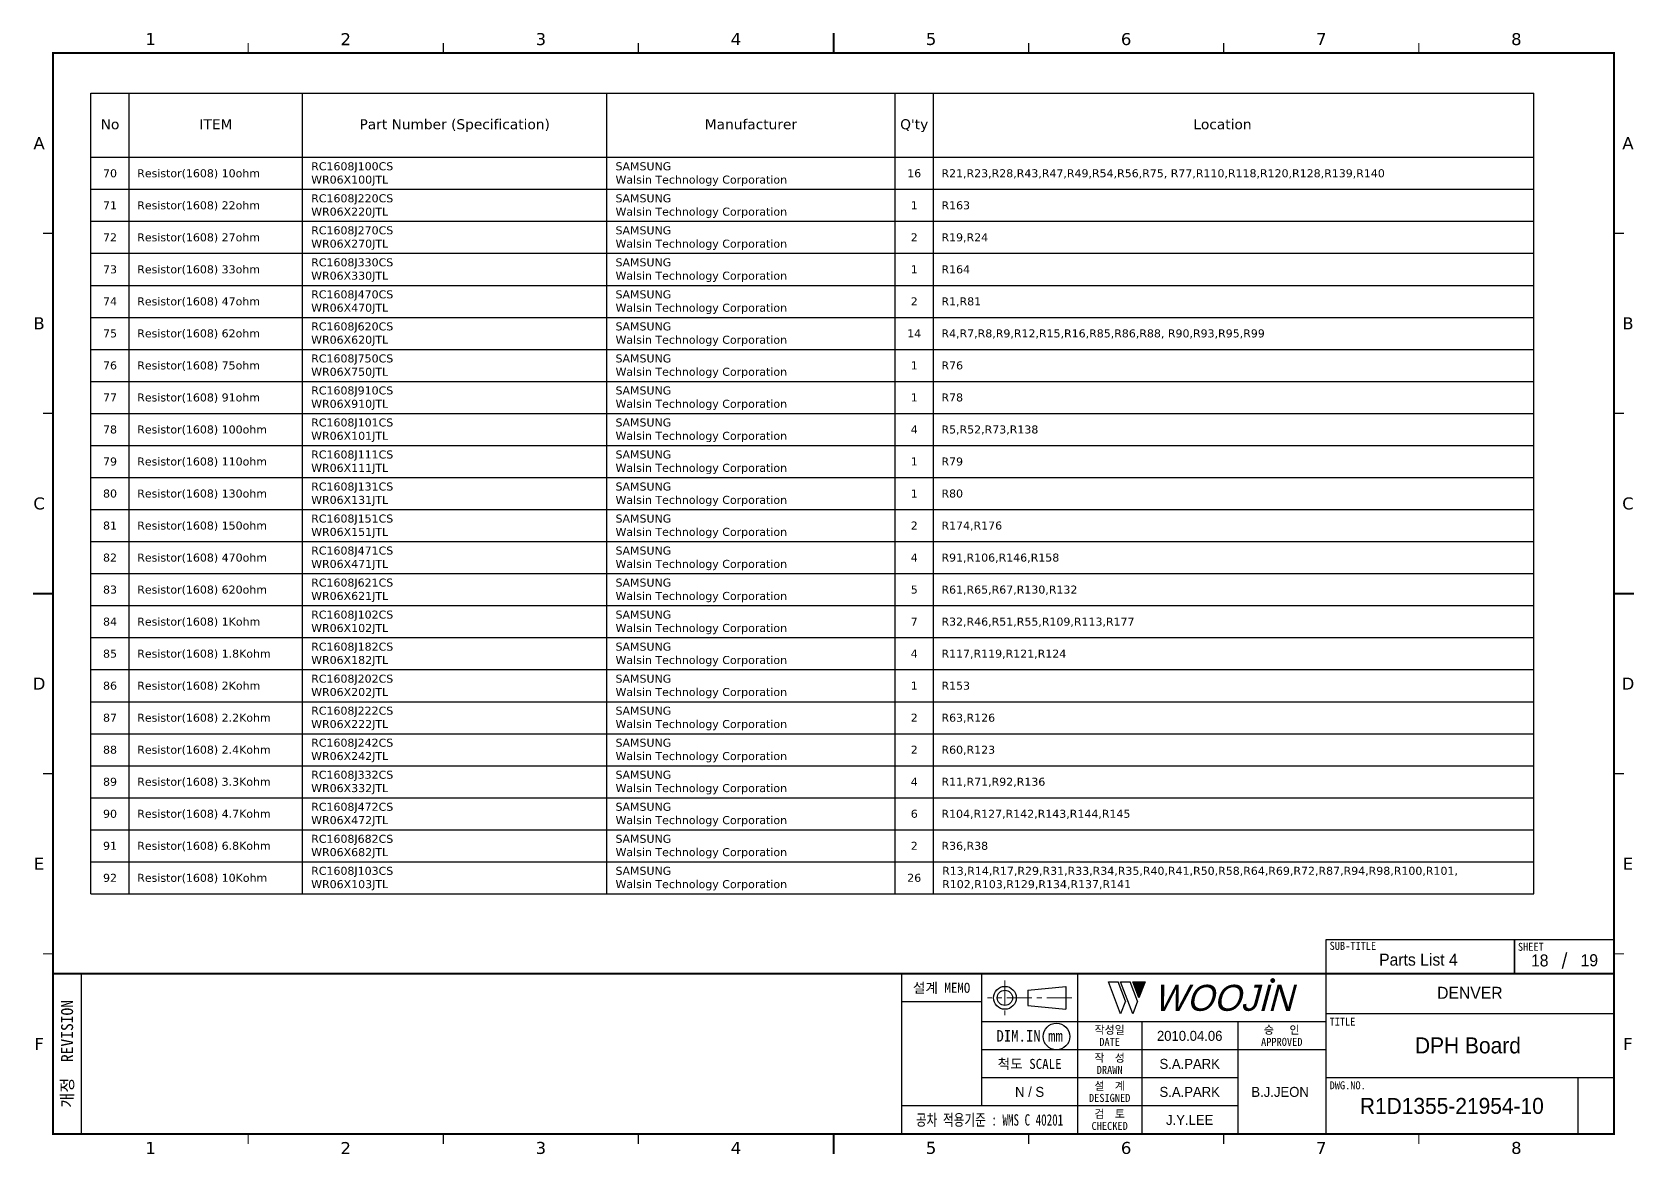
# Model space of a CAD drawing. Extents: x -695 to 953, y -753 to 181.
# Drawn here: x 24.3 to 424.8, y -753.5 to -473 of the extents above; entities that cross this region are included whole.
import ezdxf
from ezdxf.enums import TextEntityAlignment as Align

# ---------------------------------------------------------------- set-up
doc = ezdxf.new("R2010")
doc.units = 0
doc.header["$LTSCALE"] = 5
doc.header["$MEASUREMENT"] = 0
doc.linetypes.add('CENTER', pattern=[2, 1.25, -0.25, 0.25, -0.25])
doc.layers.get('0').update_dxf_attribs({"linetype": 'CONTINUOUS', "lineweight": 25})
doc.layers.add('2', color=2, linetype='CENTER', lineweight=13)
doc.layers.add('4', color=4, linetype='CONTINUOUS', lineweight=18)
for name, color, linetype in [('SHEET', 3, 'CONTINUOUS'), ('문자', 4, 'CONTINUOUS'), ('테두리', 3, 'CONTINUOUS')]:
    doc.layers.add(name, color=color, linetype=linetype)
doc.styles.add('MARK', font='ARLRDBD.TTF')
doc.styles.get("Standard").update_dxf_attribs({"font": 'verdana.ttf'})
doc.styles.add('굴림', font='')
doc.styles.add('굴림체', font='')
doc.styles.get('굴림').set_extended_font_data('Gulim')
doc.styles.get('굴림체').set_extended_font_data('GulimChe')

# ---------------------------------------------------------------- blocks, each defined once
blk = doc.blocks.new('B')
at = {"layer": '문자'}
blk.add_hatch(color=256, dxfattribs=at).paths.add_polyline_path([(13.79, 10), (15.31, 6), (16.84, 10)])
at = {"color": 4, "const_width": 0.6}
blk.add_lwpolyline([(48.46, 10.32, 1), (49.06, 10.32, 1)], format="xyb", close=True, dxfattribs=at)
at = {"layer": '문자'}
for p, q in [((10.73, 2), (7.68, 10)), ((7.68, 10), (10.09, 10)), ((11.94, 5.16), (10.09, 10)), ((10.73, 10), (13.15, 10)), ((13.79, 2), (10.73, 10)), ((14.99, 5.16), (13.15, 10)), ((13.79, 10), (16.84, 10)), ((15.31, 6), (13.79, 10)), ((16.84, 10), (15.31, 6)), ((11.94, 5.16), (10.73, 2)), ((14.99, 5.16), (13.79, 2))]:
    blk.add_line(p, q, dxfattribs=at)
at = {"layer": '문자', "style": 'MARK', "oblique": 15}
blk.add_text('WOOJIN', height=6.5, dxfattribs=at).set_placement((36.4, 6), align=Align.MIDDLE_CENTER)
blk = doc.blocks.new('C')
blk.add_line((15, 285), (15, 285))
at = {"layer": '2'}
for p, q in [((252.83, 53.35), (252.83, 44.65)), ((269.53, 49), (248.48, 49))]:
    blk.add_line(p, q, dxfattribs=at)
at = {"layer": 'SHEET'}
for p, q in [((393.14, 60.3), (392.07, 56.28)), ((22, 55), (22, 15)), ((227, 55), (227, 15)), ((247, 55), (247, 22)), ((271, 55), (271, 15)), ((271, 55), (271, 15)), ((333, 55), (333, 15)), ((247, 48), (227, 48)), ((405, 45), (333, 45)), ((333, 43), (247, 43)), ((287, 43), (287, 15)), ((311, 43), (311, 15)), ((333, 36), (247, 36)), ((311, 29), (247, 29)), ((405, 29), (333, 29)), ((396, 29), (396, 15)), ((311, 22), (227, 22))]:
    blk.add_line(p, q, dxfattribs=at)
at = {"layer": 'SHEET', "color": 4}
for p, q in [((258.53, 50.9), (268.03, 51.85)), ((258.53, 50.9), (258.53, 47.1)), ((268.03, 51.85), (268.03, 46.15)), ((258.53, 47.1), (268.03, 46.15))]:
    blk.add_line(p, q, dxfattribs=at)
at = {"layer": 'SHEET'}
for points in [[(333, 55), (380.19, 55), (380.19, 63.49), (333, 63.49)], [(380.19, 55), (405, 55), (405, 63.49), (380.19, 63.49)]]:
    blk.add_lwpolyline(points, close=True, dxfattribs=at)
at = {"layer": 'SHEET', "color": 4}
for radius in [2.85, 1.9]:
    blk.add_circle((252.83, 49), radius, dxfattribs=at)
at = {"layer": 'SHEET'}
blk.add_circle((265.7, 39.32), 3.32, dxfattribs=at)
at = {"layer": '테두리'}
blk.add_line((405, 285), (405, 15), dxfattribs=at)
for points, const_width in [([(210, 290), (210, 285)], 0.5), ([(15, 285), (15, 15), (405, 15), (405, 285), (15, 285)], 0.5), ([(63.75, 287.5), (63.75, 285)], 0.3), ([(112.5, 287.5), (112.5, 285)], 0.3), ([(161.25, 287.5), (161.25, 285)], 0.3), ([(258.75, 287.5), (258.75, 285)], 0.3), ([(307.5, 287.5), (307.5, 285)], 0.3), ([(356.25, 287.5), (356.25, 285)], 0.3), ([(12.5, 240), (15, 240)], 0.3), ([(407.5, 240), (405, 240)], 0.3), ([(12.5, 195), (15, 195)], 0.3), ([(407.5, 195), (405, 195)], 0.3), ([(10, 150), (15, 150)], 0.5), ([(410, 150), (405, 150)], 0.5), ([(12.5, 105), (15, 105)], 0.3), ([(407.5, 105), (405, 105)], 0.3), ([(12.5, 60), (15, 60)], 0.3), ([(407.5, 60), (405, 60)], 0.3), ([(15, 55), (405, 55)], 0.5), ([(63.75, 12.5), (63.75, 15)], 0.3), ([(112.5, 12.5), (112.5, 15)], 0.3), ([(161.25, 12.5), (161.25, 15)], 0.3), ([(210, 10), (210, 15)], 0.5), ([(258.75, 12.5), (258.75, 15)], 0.3), ([(307.5, 12.5), (307.5, 15)], 0.3), ([(356.25, 12.5), (356.25, 15)], 0.3)]:
    blk.add_lwpolyline(points, dxfattribs=dict(at, const_width=const_width))
blk.add_blockref('B', (271, 43))
at = {"layer": '문자'}
for s, p in [('1', (39.38, 288.5)), ('2', (88.12, 288.5)), ('3', (136.88, 288.5)), ('4', (185.62, 288.5)), ('5', (234.38, 288.5)), ('6', (283.12, 288.5)), ('7', (331.88, 288.5)), ('8', (380.62, 288.5)), ('A', (11.5, 262.5)), ('A', (408.5, 262.5)), ('B', (11.5, 217.5)), ('B', (408.5, 217.5)), ('C', (11.5, 172.5)), ('C', (408.5, 172.5)), ('D', (11.5, 127.5)), ('D', (408.5, 127.5)), ('E', (11.5, 82.5)), ('E', (408.5, 82.5)), ('F', (11.5, 37.5)), ('F', (408.5, 37.5)), ('1', (39.38, 11.5)), ('2', (88.12, 11.5)), ('3', (136.88, 11.5)), ('4', (185.62, 11.5)), ('5', (234.38, 11.5)), ('6', (283.12, 11.5)), ('7', (331.88, 11.5)), ('8', (380.62, 11.5))]:
    blk.add_text(s, height=3, dxfattribs=at).set_placement(p, align=Align.MIDDLE)
at = {"layer": '문자', "style": '굴림체'}
for s, height, p in [('SUB-TITLE', 2, (339.77, 61.98)), ('SHEET', 2, (384.24, 61.74)), ('설계 MEMO', 2.5, (237, 51.5)), ('DIM.IN mm', 2.85, (259, 39.5)), ('작성일', 2, (279, 41)), ('승   인', 2, (322, 41)), ('DATE', 2, (279, 38)), ('APPROVED', 2, (322, 38)), ('척도 SCALE', 2.5, (259, 32.5)), ('작  성', 2, (279, 34)), ('설  계', 2, (279, 27)), ('DRAWN', 2, (279, 31)), ('DESIGNED', 2, (279, 24)), ('검  토', 2, (279, 20)), ('CHECKED', 2, (279, 17))]:
    blk.add_text(s, height=height, dxfattribs=at).set_placement(p, align=Align.MIDDLE_CENTER)
blk.add_text('개정  REVISION', height=3, rotation=90, dxfattribs=at).set_placement((18.5, 35), align=Align.MIDDLE_CENTER)
for s, p in [('TITLE', (333.95, 42.05)), ('DWG.NO.', (333.95, 26.15))]:
    blk.add_text(s, height=2, dxfattribs=at).set_placement(p)
at = {"layer": '문자', "style": '굴림체', "width": 0.75}
blk.add_text('공차 적용기준 : WMS C 40201', height=2.85, dxfattribs=at).set_placement((249, 18.5), align=Align.MIDDLE_CENTER)

msp = doc.modelspace()

# ---------------------------------------------------------------- linework, layer by layer
for p, q in [((39, -488.27), (399.54, -488.27)), ((39, -688.27), (39, -488.27)), ((48.6, -688.27), (48.6, -488.27)), ((91.89, -688.27), (91.89, -488.27)), ((167.94, -688.27), (167.94, -488.27)), ((239.94, -688.27), (239.94, -488.27)), ((249.54, -688.27), (249.54, -488.27)), ((399.54, -688.27), (399.54, -488.27)), ((39, -504.27), (399.54, -504.27)), ((39, -504.27), (399.54, -504.27)), ((39, -512.27), (399.54, -512.27)), ((39, -520.27), (399.54, -520.27)), ((39, -528.27), (399.54, -528.27)), ((39, -536.27), (399.54, -536.27)), ((39, -544.27), (399.54, -544.27)), ((39, -552.27), (399.54, -552.27)), ((39, -560.27), (399.54, -560.27)), ((39, -568.27), (399.54, -568.27)), ((39, -576.27), (399.54, -576.27)), ((39, -584.27), (399.54, -584.27)), ((39, -592.27), (399.54, -592.27)), ((39, -600.27), (399.54, -600.27)), ((39, -608.27), (399.54, -608.27)), ((39, -616.27), (399.54, -616.27)), ((39, -624.27), (399.54, -624.27)), ((39, -632.27), (399.54, -632.27)), ((39, -640.27), (399.54, -640.27)), ((39, -648.27), (399.54, -648.27)), ((39, -656.27), (399.54, -656.27)), ((39, -664.27), (399.54, -664.27)), ((39, -672.27), (399.54, -672.27)), ((39, -680.27), (399.54, -680.27)), ((39, -688.27), (399.54, -688.27))]:
    msp.add_line(p, q)

# ---------------------------------------------------------------- block references
msp.add_blockref('C', (14.57, -763.25))

# ---------------------------------------------------------------- texts
for s, height, p in [('No', 2.5, (43.8, -497.27)), ('ITEM', 2.5, (70.25, -497.27)), ('Part Number^J(Specification)', 2.5, (129.92, -497.27)), ('Manufacturer', 2.5, (203.94, -497.27)), ("Q'ty", 2.5, (244.74, -497.27)), ('Location', 2.5, (321.75, -497.27)), ('70', 2, (43.8, -509.27)), ('16', 2, (244.74, -509.27)), ('71', 2, (43.8, -517.27)), ('1', 2, (244.74, -517.27)), ('72', 2, (43.8, -525.27)), ('2', 2, (244.74, -525.27)), ('73', 2, (43.8, -533.27)), ('1', 2, (244.74, -533.27)), ('74', 2, (43.8, -541.27)), ('2', 2, (244.74, -541.27)), ('75', 2, (43.8, -549.27)), ('14', 2, (244.74, -549.27)), ('76', 2, (43.8, -557.27)), ('1', 2, (244.74, -557.27)), ('77', 2, (43.8, -565.27)), ('1', 2, (244.74, -565.27)), ('78', 2, (43.8, -573.27)), ('4', 2, (244.74, -573.27)), ('79', 2, (43.8, -581.27)), ('1', 2, (244.74, -581.27)), ('80', 2, (43.8, -589.27)), ('1', 2, (244.74, -589.27)), ('81', 2, (43.8, -597.27)), ('2', 2, (244.74, -597.27)), ('82', 2, (43.8, -605.27)), ('4', 2, (244.74, -605.27)), ('83', 2, (43.8, -613.27)), ('5', 2, (244.74, -613.27)), ('84', 2, (43.8, -621.27)), ('7', 2, (244.74, -621.27)), ('85', 2, (43.8, -629.27)), ('4', 2, (244.74, -629.27)), ('86', 2, (43.8, -637.27)), ('1', 2, (244.74, -637.27)), ('87', 2, (43.8, -645.27)), ('2', 2, (244.74, -645.27)), ('88', 2, (43.8, -653.27)), ('2', 2, (244.74, -653.27)), ('89', 2, (43.8, -661.27)), ('4', 2, (244.74, -661.27)), ('90', 2, (43.8, -669.27)), ('6', 2, (244.74, -669.27)), ('91', 2, (43.8, -677.27)), ('2', 2, (244.74, -677.27)), ('92', 2, (43.8, -685.27)), ('26', 2, (244.74, -685.27))]:
    msp.add_text(s, height=height).set_placement(p, align=Align.CENTER)
for s, p in [('Resistor(1608)^J10ohm', (50.6, -509.27)), ('R21,R23,R28,R43,R47,R49,R54,R56,R75,^JR77,R110,R118,R120,R128,R139,R140', (251.54, -509.27)), ('Resistor(1608)^J22ohm', (50.6, -517.27)), ('R163', (251.54, -517.27)), ('Resistor(1608)^J27ohm', (50.6, -525.27)), ('R19,R24', (251.54, -525.27)), ('Resistor(1608)^J33ohm', (50.6, -533.27)), ('R164', (251.54, -533.27)), ('Resistor(1608)^J47ohm', (50.6, -541.27)), ('R1,R81', (251.54, -541.27)), ('Resistor(1608)^J62ohm', (50.6, -549.27)), ('R4,R7,R8,R9,R12,R15,R16,R85,R86,R88,^JR90,R93,R95,R99', (251.54, -549.27)), ('Resistor(1608)^J75ohm', (50.6, -557.27)), ('R76', (251.54, -557.27)), ('Resistor(1608)^J91ohm', (50.6, -565.27)), ('R78', (251.54, -565.27)), ('Resistor(1608)^J100ohm', (50.6, -573.27)), ('R5,R52,R73,R138', (251.54, -573.27)), ('Resistor(1608)^J110ohm', (50.6, -581.27)), ('R79', (251.54, -581.27)), ('Resistor(1608)^J130ohm', (50.6, -589.27)), ('R80', (251.54, -589.27)), ('Resistor(1608)^J150ohm', (50.6, -597.27)), ('R174,R176', (251.54, -597.27)), ('Resistor(1608)^J470ohm', (50.6, -605.27)), ('R91,R106,R146,R158', (251.54, -605.27)), ('Resistor(1608)^J620ohm', (50.6, -613.27)), ('R61,R65,R67,R130,R132', (251.54, -613.27)), ('Resistor(1608)^J1Kohm', (50.6, -621.27)), ('R32,R46,R51,R55,R109,R113,R177', (251.54, -621.27)), ('Resistor(1608)^J1.8Kohm', (50.6, -629.27)), ('R117,R119,R121,R124', (251.54, -629.27)), ('Resistor(1608)^J2Kohm', (50.6, -637.27)), ('R153', (251.54, -637.27)), ('Resistor(1608)^J2.2Kohm', (50.6, -645.27)), ('R63,R126', (251.54, -645.27)), ('Resistor(1608)^J2.4Kohm', (50.6, -653.27)), ('R60,R123', (251.54, -653.27)), ('Resistor(1608)^J3.3Kohm', (50.6, -661.27)), ('R11,R71,R92,R136', (251.54, -661.27)), ('Resistor(1608)^J4.7Kohm', (50.6, -669.27)), ('R104,R127,R142,R143,R144,R145', (251.54, -669.27)), ('Resistor(1608)^J6.8Kohm', (50.6, -677.27)), ('R36,R38', (251.54, -677.27)), ('Resistor(1608)^J10Kohm', (50.6, -685.27))]:
    msp.add_text(s, height=2).set_placement(p)
at = {"color": 4, "style": '굴림'}
for s, p in [('2010.04.06', (313.57, -723.75)), ('S.A.PARK', (313.57, -730.75)), ('S.A.PARK', (313.57, -737.75)), ('B.J.JEON', (336.16, -737.75)), ('J.Y.LEE', (313.57, -744.75))]:
    msp.add_text(s, height=2.5, dxfattribs=at).set_placement(p, align=Align.MIDDLE_CENTER)
at = {"char_height": 2, "attachment_point": 1}
for s, insert, width in [('RC1608J100CS^JWR06X100JTL', (94.06, -505.52), 43.5299), ('SAMSUNG^JWalsin Technology Corporation', (170.11, -505.52), 59.4856), ('RC1608J220CS^JWR06X220JTL', (94.06, -513.52), 43.5299), ('SAMSUNG^JWalsin Technology Corporation', (170.11, -513.52), 59.4856), ('RC1608J270CS^JWR06X270JTL', (94.06, -521.52), 43.5299), ('SAMSUNG^JWalsin Technology Corporation', (170.11, -521.52), 59.4856), ('RC1608J330CS^JWR06X330JTL', (94.06, -529.52), 43.5299), ('SAMSUNG^JWalsin Technology Corporation', (170.11, -529.52), 59.4856), ('RC1608J470CS^JWR06X470JTL', (94.06, -537.52), 43.5299), ('SAMSUNG^JWalsin Technology Corporation', (170.11, -537.52), 59.4856), ('RC1608J620CS^JWR06X620JTL', (94.06, -545.52), 43.5299), ('SAMSUNG^JWalsin Technology Corporation', (170.11, -545.52), 59.4856), ('RC1608J750CS^JWR06X750JTL', (94.06, -553.52), 43.5299), ('SAMSUNG^JWalsin Technology Corporation', (170.11, -553.52), 59.4856), ('RC1608J910CS^JWR06X910JTL', (94.06, -561.52), 43.5299), ('SAMSUNG^JWalsin Technology Corporation', (170.11, -561.52), 59.4856), ('RC1608J101CS^JWR06X101JTL', (94.06, -569.52), 43.5299), ('SAMSUNG^JWalsin Technology Corporation', (170.11, -569.52), 59.4856), ('RC1608J111CS^JWR06X111JTL', (94.06, -577.52), 43.5299), ('SAMSUNG^JWalsin Technology Corporation', (170.11, -577.52), 59.4856), ('RC1608J131CS^JWR06X131JTL', (94.06, -585.52), 43.5299), ('SAMSUNG^JWalsin Technology Corporation', (170.11, -585.52), 59.4856), ('RC1608J151CS^JWR06X151JTL', (94.06, -593.52), 43.5299), ('SAMSUNG^JWalsin Technology Corporation', (170.11, -593.52), 59.4856), ('RC1608J471CS^JWR06X471JTL', (94.06, -601.52), 43.5299), ('SAMSUNG^JWalsin Technology Corporation', (170.11, -601.52), 59.4856), ('RC1608J621CS^JWR06X621JTL', (94.06, -609.52), 43.5299), ('SAMSUNG^JWalsin Technology Corporation', (170.11, -609.52), 59.4856), ('RC1608J102CS^JWR06X102JTL', (94.06, -617.52), 43.5299), ('SAMSUNG^JWalsin Technology Corporation', (170.11, -617.52), 59.4856), ('RC1608J182CS^JWR06X182JTL', (94.06, -625.52), 43.5299), ('SAMSUNG^JWalsin Technology Corporation', (170.11, -625.52), 59.4856), ('RC1608J202CS^JWR06X202JTL', (94.06, -633.52), 43.5299), ('SAMSUNG^JWalsin Technology Corporation', (170.11, -633.52), 59.4856), ('RC1608J222CS^JWR06X222JTL', (94.06, -641.52), 43.5299), ('SAMSUNG^JWalsin Technology Corporation', (170.11, -641.52), 59.4856), ('RC1608J242CS^JWR06X242JTL', (94.06, -649.52), 43.5299), ('SAMSUNG^JWalsin Technology Corporation', (170.11, -649.52), 59.4856), ('RC1608J332CS^JWR06X332JTL', (94.06, -657.52), 43.5299), ('SAMSUNG^JWalsin Technology Corporation', (170.11, -657.52), 59.4856), ('RC1608J472CS^JWR06X472JTL', (94.06, -665.52), 43.5299), ('SAMSUNG^JWalsin Technology Corporation', (170.11, -665.52), 59.4856), ('RC1608J682CS^JWR06X682JTL', (94.06, -673.52), 43.5299), ('SAMSUNG^JWalsin Technology Corporation', (170.11, -673.52), 59.4856), ('RC1608J103CS^JWR06X103JTL', (94.06, -681.52), 43.5299), ('SAMSUNG^JWalsin Technology Corporation', (170.11, -681.52), 59.4856), ('R13,R14,R17,R29,R31,R33,R34,R35,R40,R41,R50,R58,R64,R69,R72,R87,R94,R98,R100,R101,\\PR102,R103,R129,R134,R137,R141', (251.71, -681.52), 182.0457)]:
    msp.add_mtext(s, dxfattribs=dict(at, insert=insert, width=width))
at = {"layer": '4', "style": '굴림'}
for s, p in [('Parts List 4', (370.72, -704.71)), ('18', (401.03, -704.92)), ('19', (413.42, -704.86)), ('DENVER', (383.57, -713))]:
    msp.add_text(s, height=3, dxfattribs=at).set_placement(p, align=Align.MIDDLE_CENTER)
at = {"layer": '문자', "style": '굴림'}
for s, height, p in [('DPH Board', 4, (383.09, -726.13)), ('N / S', 2.5, (273.57, -737.75)), ('R1D1355-21954-10', 4, (379.07, -741.25))]:
    msp.add_text(s, height=height, dxfattribs=at).set_placement(p, align=Align.MIDDLE_CENTER)

doc.saveas('drawing.dxf')
